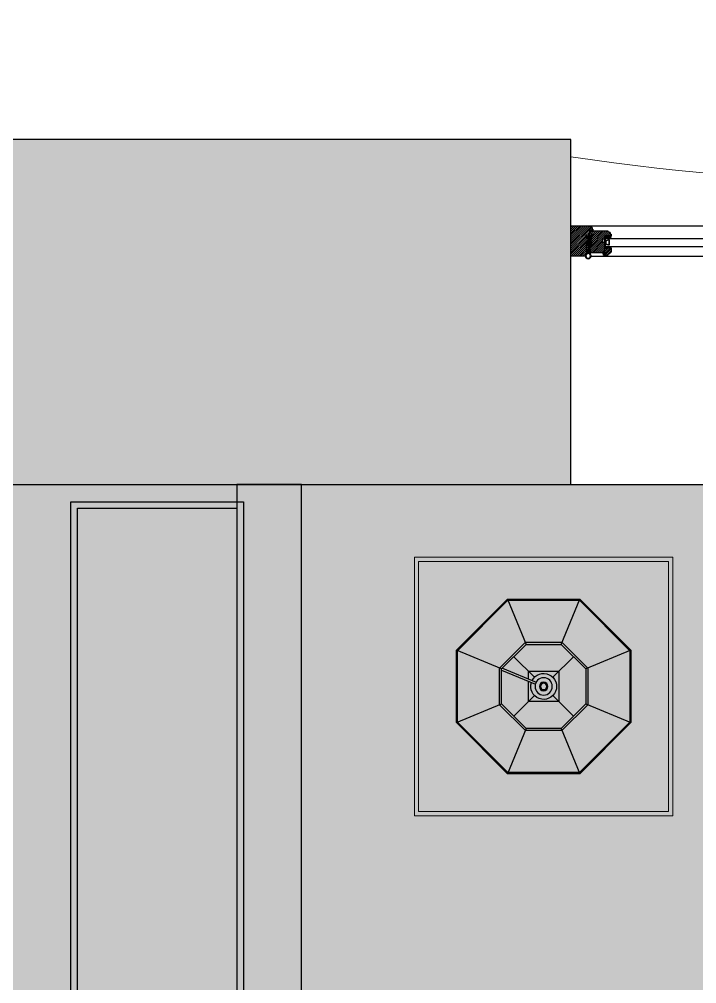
# Model space of a CAD drawing. Header units: millimetres. Extents: x 11706 to 69606, y 10911 to 38811.
# Drawn here: x 62826 to 64398, y 26303 to 28540 of the extents above; entities that cross this region are included whole.
import ezdxf

# ---------------------------------------------------------------- set-up
doc = ezdxf.new("R2010")
doc.units = ezdxf.units.MM
for name, color, linetype in [('2', 7, 'Continuous'), ('doors', 4, 'Continuous'), ('floor', 172, 'Continuous'), ('Furniture', 34, 'Continuous'), ('Plaster', 81, 'Continuous'), ('wall', 5, 'Continuous')]:
    doc.layers.add(name, color=color, linetype=linetype)

# ---------------------------------------------------------------- blocks, each defined once
blk = doc.blocks.new('sdver2')
blk.add_hatch(color=254).paths.add_polyline_path([(300, -2.91038e-11), (299.9999999999418, -600.0000000000291), (-300.0000000000582, -599.9999999999709), (-300, 2.91038e-11)])
at = {"linetype": 'Continuous', "lineweight": 0}
for points in [[(300, -2.91038e-11), (299.9999999999418, -600.0000000000291), (-300.0000000000582, -599.9999999999709), (-300, 2.91038e-11)], [(290, -10.0000000000291), (289.9999999999418, -590.0000000000291), (-290.0000000000582, -589.9999999999709), (-290, -9.999999999970896)]]:
    blk.add_lwpolyline(points, close=True, dxfattribs=at)
blk = doc.blocks.new('lamp (pl)')
at = {"color": 0, "linetype": 'ByBlock'}
for p, q in [((-40.38582233137731, 97.5), (-83.87824638055213, 202.5)), ((83.87824638055099, 202.5), (40.3858223313764, 97.49999999999989)), ((-42.29923949320255, 95.58658283817442), (-9.903337778047899, 17.37595755214329)), ((-37.67984183064618, 97.49999999999989), (-5.283940115491532, 19.28937471396887)), ((-202.5000000000002, 83.87824638055213), (-97.50000000000023, 40.38582233137743)), ((-68.94291116568888, 68.94291116568854), (-21.21320343559637, 21.21320343559626)), ((21.21320343559728, 21.21320343559546), (68.9429111656882, 68.9429111656874)), ((97.5, 40.38582233137629), (202.5, 83.8782463805511)), ((-68.9429111656882, -68.942911165689), (-21.21320343559546, -21.21320343559739)), ((21.21320343559637, -21.21320343559671), (68.9429111656882, -68.94291116568843)), ((-97.50000000000023, -40.38582233137697), (-202.5000000000002, -83.87824638055201)), ((97.5, -40.38582233137686), (202.5, -83.87824638055201)), ((-83.87824638055213, -202.5000000000001), (-40.38582233137731, -97.50000000000011)), ((40.3858223313764, -97.50000000000011), (83.87824638055099, -202.5000000000001))]:
    blk.add_line(p, q, dxfattribs=at)
for points in [[(-202.5000000000002, 83.87824638055213), (-202.5000000000002, -83.87824638055201), (-83.87824638055213, -202.5000000000001), (83.87824638055099, -202.5000000000001), (202.5, -83.87824638055201), (202.5, 83.8782463805511), (83.87824638055099, 202.5), (-83.87824638055213, 202.5)], [(-200.0000000000002, 82.84271247461936), (-200.0000000000002, -82.84271247461913), (-82.84271247461925, -200.0000000000001), (82.84271247461857, -200.0000000000001), (200, -82.84271247461936), (200, 82.84271247461857), (82.84271247461857, 200), (-82.84271247461947, 200)], [(-102.5000000000002, 42.4568901432425), (-102.5000000000002, -42.4568901432425), (-42.45689014324307, -102.5000000000001), (42.45689014324125, -102.5000000000001), (102.5, -42.45689014324216), (102.5, 42.45689014324137), (42.45689014324125, 102.5000000000001), (-42.45689014324216, 102.5)], [(-97.50000000000023, 40.38582233137743), (-97.50000000000023, -40.38582233137697), (-40.38582233137731, -97.50000000000011), (40.3858223313764, -97.50000000000011), (97.5, -40.38582233137686), (97.5, 40.38582233137629), (40.3858223313764, 97.49999999999989), (-40.38582233137731, 97.5)]]:
    blk.add_lwpolyline(points, close=True, dxfattribs=at)
blk.add_lwpolyline([(-17.20345518378963, 34.9999999999992), (-35, 34.9999999999992), (-35, -35.0000000000008), (35, -35.0000000000008), (35, 34.9999999999992), (-11.79149418232737, 34.9999999999992)], dxfattribs=at)
for radius in [20, 10, 7.5]:
    blk.add_circle((0, 0), radius, dxfattribs=at)
blk.add_arc((0, -1.137e-13), 30, 117.2801918471891, 107.7198081528046, dxfattribs=at)
blk = doc.blocks.new('Joint-K7335')
at = {"layer": '2', "color": 7}
for points in [[(3.857613787343325, 10.74975521523811, -0.2065050504398902), (4.481634855305856, 11.84625830408061, -0.2775279876564625), (4.645920241624481, 11.72173532939985), (4.72865082526755, 11.5150762579774, 0.6262668152323098), (5.446576207514454, 11.4640241167931, 0.1314411963326112), (5.5, 11.66373624057348), (5.500000000000227, 18.0000002497884, 0.5091088478127406), (4.625156665503027, 18.42649766701868, -0.2944239164706152), (1.980461773999195, 18.27308057096889, 0.1734880960759432), (1.346153633578979, 18.5000002497884), (2.274e-13, 18.5000002497884), (0, 2.124673340303843, 0.4153335345393447), (1.220004402621498, 0.9000002497896276, 0.0481150671461673), (1.453183643585135, 0.922491521838765, 0.1133753069915374), (1.535019506478648, 0.9588508989570528), (3.960030944798064, 2.779075769993028, 0.2359658734761708), (4, 2.859052552040566), (4, 3.27211046577861, 0.2476591870842605), (3.956439401235912, 3.354661019914374, 0.2879370719060571), (3.584472818280346, 3.369172107178201), (1.799673530645578, 2.343195947541517, -0.5767224903972996), (1.5, 2.516589105678122), (1.5, 3.304491396683716, -0.2359658734761165), (1.5799381104041, 3.464444960778565), (3.960030944798064, 5.250953718667461, 0.2359658734761708), (4.000000000000227, 5.330930500714885), (4.000000000000227, 5.743988414453042, 0.2476591870842605), (3.956439401236139, 5.82653896858892, 0.2879370719060571), (3.584472818280574, 5.841050055852634), (1.799673530645805, 4.815073896215836, -0.5767224903972775), (1.5, 4.988467054352554), (1.5, 6.272741854565538, -0.3840936844649655), (2.5954137381691, 7.495433942569434, -0.0218128443231921), (2.70000063187058, 7.500001007017545), (6.524900831914465, 7.499998992982341), (6.517275738355465, 7.587154739745074, 0.3330431822003431), (5.717370932688709, 8.4805454205881, -0.2932451242456058), (5.328938193299336, 8.855743900548532, 0.0085275321995853), (5.219580449828754, 9.285303882386415, 0.2655173449449999), (5.042570407488029, 9.462313924727368, 0.023748371103687), (4.836576220619236, 9.508130028709957, -0.3561488062391908), (3.857613787331729, 10.7497552153651, -0.3561488062391908)], [(3.158443229643353, 10.79148798021492, 0.3550050331181713), (4.647561187196061, 8.833444553925574, -0.5676237149673666), (4.672926785473919, 8.751416219957264, -0.2470803572822222), (4.410786994363207, 8.654628553447765), (2.162433567760672, 8.950316574952012, -0.3517038519017413), (1.222000000001799, 10.1219074878793), (1.222000000001799, 12.93650756686316, -0.414213562373095), (1.522000000001754, 13.23650756686311), (1.608799735973662, 13.23650756686311, 0.2770734156419701), (1.873552516710333, 13.39541906594218), (3.689025854455849, 16.80215747044463, -0.0411118958858073), (3.773917265054934, 17.00863002275355), (4.058099128208823, 17.67888778832912, -0.5066602499223443), (4.590922329613477, 17.68087004736185, -0.277099509237565), (4.600000000000136, 17.45886117784698), (4.600000000000136, 13.3083133950413, 0.2134217652833861), (4.700000000000045, 13.08470659729142, -0.886227434425651), (4.359143344130871, 12.59622359733112, 0.2505705389931), (3.158867164905814, 10.79802120322302)]]:
    blk.add_lwpolyline(points, format="xyb", dxfattribs=at)
blk.add_lwpolyline([(1.571628931055557, 17.82994244613508, 0.6327143575303208), (1.000000000000227, 17.55905387694247), (1.000000000000227, 14.23283937681845, 0.7809101337451142), (1.564752780736853, 14.09175087589733), (3.15992808831561, 17.08509970083333, -0.1173328942148939), (3.251844347622182, 17.1892203695204, 1.218085275463155), (2.967680312132643, 17.45974165164273, -0.2857760723374891), (2.729700922681332, 17.34499342584741, -0.1455877377072854)], format="xyb", close=True, dxfattribs=at)
blk = doc.blocks.new('wind 1400')
h = blk.add_hatch()
h.set_pattern_fill('ANSI31', color=4, angle=-90.00000000000001, style=0)
h.set_pattern_definition([(225, (7116.948120226443, 124612.3033179837), (-2.245064030267289, 2.245064030267288), [])])
edge = h.paths.add_edge_path()
edge.add_line((-7.762499999662396, 1558.000000000058), (-7.762499999662396, 1551.625000000058))
edge.add_line((-7.762499999662396, 1551.625000000058), (-17.51101038017077, 1551.625000000058))
edge.add_line((-17.51101038017077, 1551.625000000058), (-19.25250511826016, 1554.627577134757))
edge.add_arc((-20.55005190213435, 1553.875000000049), 1.500000000009509, 30.11373315301831, 90.00000000204884)
edge.add_line((-20.55005190218799, 1555.375000000058), (-23.8874999996624, 1555.375000000058))
edge.add_line((-23.8874999996624, 1555.375000000058), (-24.2624999996624, 1555.000000000058))
edge.add_line((-24.2624999996624, 1555.000000000058), (-24.2624999996624, 1514.125000000146))
edge.add_line((-24.2624999996624, 1514.125000000146), (-22.7624999996624, 1514.125000000146))
edge.add_arc((-16.7624999996624, 1514.125000000146), 6, 180, 270)
edge.add_line((-16.7624999996624, 1508.125000000146), (-16.7624999996624, 1506.625000000146))
edge.add_line((-16.7624999996624, 1506.625000000146), (-13.0124999996624, 1506.625000000146))
edge.add_line((-13.0124999996624, 1506.625000000146), (-13.0124999996624, 1522.000000000146))
edge.add_line((-13.0124999996624, 1522.000000000146), (-5.512499999662396, 1522.000000000146))
edge.add_line((-5.512499999662396, 1522.000000000146), (-5.512499999662396, 1526.500000000146))
edge.add_line((-5.512499999662396, 1526.500000000146), (1.987500000337604, 1526.500000000146))
edge.add_line((1.987500000337604, 1526.500000000146), (1.987500000337604, 1522.000000000146))
edge.add_line((1.987500000337604, 1522.000000000146), (26.7375000003376, 1522.000000000146))
edge.add_line((26.7375000003376, 1522.000000000146), (26.7375000003376, 1558.759762315371))
edge.add_line((26.7375000003376, 1558.759762315371), (26.36262709222501, 1559.125000000058))
edge.add_line((26.36262709222501, 1559.125000000058), (6.48737290839199, 1558.597652940429))
edge.add_line((6.48737290839199, 1558.597652940429), (6.112500000337604, 1558.212890625117))
edge.add_line((6.112500000337604, 1558.212890625117), (6.112500000337604, 1551.625000000058))
edge.add_line((6.112500000337604, 1551.625000000058), (-0.6375166525831446, 1551.625000000058))
edge.add_line((-0.6375166525831446, 1551.625000000058), (-4.76250997686293, 1558.375000000058))
edge.add_line((-4.76250997686293, 1558.375000000058), (-7.387499999662396, 1558.375000000058))
edge.add_line((-7.387499999662396, 1558.375000000058), (-7.762499999662396, 1558.000000000058))
edge = h.paths.add_edge_path()
edge.add_line((16.2375000003376, 1521.250000000146), (16.2375000003376, 1516.000000000146))
edge.add_line((16.2375000003376, 1516.000000000146), (14.7375000003376, 1516.000000000146))
edge.add_line((14.7375000003376, 1516.000000000146), (14.7375000003376, 1506.625000000146))
edge.add_line((14.7375000003376, 1506.625000000146), (25.2375000003376, 1506.625000000146))
edge.add_arc((29.10369950259715, 1506.712410348564), 3.867187500016333, 108.7207882155316, 181.2951713873531, ccw=False)
edge.add_arc((26.62130049808291, 1514.037589651724), 3.867187500011453, 288.7207882154797, 361.2951713874052)
edge.add_line((30.4875000003376, 1514.125000000146), (31.9875000003376, 1514.125000000146))
edge.add_line((31.9875000003376, 1514.125000000146), (31.9875000003376, 1524.437500000146))
edge.add_line((31.9875000003376, 1524.437500000146), (26.7375000003376, 1525.375000000146))
edge.add_line((26.7375000003376, 1525.375000000146), (26.7375000003376, 1521.625000000146))
edge.add_line((26.7375000003376, 1521.625000000146), (16.2375000003376, 1521.250000000146))
edge = h.paths.add_edge_path()
edge.add_line((7.462500000256114, 1560.250000000058), (26.7375000003376, 1560.250000000058))
edge.add_arc((33.4875000003376, 1560.250000000058), 6.75, 90, 180, ccw=False)
edge.add_line((33.4875000003376, 1567.000000000058), (34.46250000025611, 1567.000000000058))
edge.add_line((34.46250000025611, 1567.000000000058), (34.46250000025611, 1600.000000000058))
edge.add_line((34.46250000025611, 1600.000000000058), (-36.03749999974389, 1600.000000000058))
edge.add_line((-36.03749999974389, 1600.000000000058), (-36.03749999974389, 1556.500000000058))
edge.add_line((-36.03749999974389, 1556.500000000058), (-34.53749999974389, 1556.500000000058))
edge.add_arc((-28.53749999974389, 1556.500000000058), 6, 180, 270)
edge.add_line((-28.53749999974389, 1550.500000000058), (-28.53749999974389, 1549.000000000058))
edge.add_line((-28.53749999974389, 1549.000000000058), (-25.3874999996624, 1549.000000000058))
edge.add_line((-25.3874999996624, 1549.000000000058), (-25.3874999996624, 1557.250000000058))
edge.add_line((-25.3874999996624, 1557.250000000058), (-16.3874999996624, 1557.250000000058))
edge.add_line((-16.3874999996624, 1557.250000000058), (-14.1374999996624, 1553.500000000058))
edge.add_line((-14.1374999996624, 1553.500000000058), (-12.2624999996624, 1553.500000000058))
edge.add_line((-12.2624999996624, 1553.500000000058), (-11.8874999996624, 1553.875000000058))
edge.add_line((-11.8874999996624, 1553.875000000058), (-11.8874999996624, 1567.375000000058))
edge.add_line((-11.8874999996624, 1567.375000000058), (-8.887499999662396, 1567.375000000058))
edge.add_line((-8.887499999662396, 1567.375000000058), (-8.887499999662396, 1561.750000000058))
edge.add_line((-8.887499999662396, 1561.750000000058), (-6.412499999743886, 1561.750000000058))
edge.add_line((-6.412499999743886, 1561.750000000058), (-6.412499999743886, 1560.250000000058))
edge.add_line((-6.412499999743886, 1560.250000000058), (-4.312499999708962, 1560.250000000058))
edge.add_line((-4.312499999708962, 1560.250000000058), (-0.2624999996623956, 1553.500000000058))
edge.add_line((-0.2624999996623956, 1553.500000000058), (1.612500000337604, 1553.500000000058))
edge.add_line((1.612500000337604, 1553.500000000058), (1.987500000337604, 1553.875000000058))
edge.add_line((1.987500000337604, 1553.875000000058), (1.987500000337604, 1567.375000000058))
edge.add_line((1.987500000337604, 1567.375000000058), (4.987500000337604, 1567.375000000058))
edge.add_line((4.987500000337604, 1567.375000000058), (4.987500000337604, 1561.750000000058))
edge.add_line((4.987500000337604, 1561.750000000058), (7.462500000256114, 1561.750000000058))
at = {"ltscale": 10}
h = blk.add_hatch(dxfattribs=at)
h.set_pattern_fill('ANGLE', color=4, scale=0.1125, angle=-135.0000000000001, style=0)
h.set_pattern_definition([(315.0000000000001, (600.9251955176587, 3518.901431859267), (-0.5556533474911538, -0.5556533474911537), [0.5714999999999998, -0.2143124999999999]), (225, (600.9251955176587, 3518.901431859267), (-0.5556533474911537, 0.5556533474911539), [0.5715, -0.2143125])])
edge = h.paths.add_edge_path()
edge.add_line((14.7375000003376, 1522.000000000146), (14.7375000003376, 1519.750000000146))
edge.add_line((14.7375000003376, 1519.750000000146), (13.2375000003376, 1519.750000000146))
edge.add_arc((13.53459115693109, 1520.875000000146), 1.163566996492276, 104.79301760827201, 255.206982391728, ccw=False)
edge.add_line((13.2375000003376, 1522.000000000146), (14.7375000003376, 1522.000000000146))
h = blk.add_hatch(dxfattribs=at)
h.set_pattern_fill('ANGLE', color=4, scale=0.1125, angle=-135.0000000000001, style=0)
h.set_pattern_definition([(315.0000000000001, (600.9251955176587, 3523.026431859267), (-0.5556533474911538, -0.5556533474911537), [0.5714999999999998, -0.2143124999999999]), (225, (600.9251955176587, 3523.026431859267), (-0.5556533474911537, 0.5556533474911539), [0.5715, -0.2143125])])
edge = h.paths.add_edge_path()
edge.add_line((16.2375000003376, 1521.616900331719), (16.2375000003376, 1517.125000000146))
edge.add_arc((15.4875000003376, 1517.687500000146), 0.9375, 216.869897645844, 323.130102354156, ccw=False)
edge.add_line((14.7375000003376, 1517.125000000146), (14.7375000003376, 1521.616900331719))
edge.add_arc((15.4875000003376, 1521.074307009019), 0.9256929911360269, 35.88414978026549, 144.1158502197345, ccw=False)
h = blk.add_hatch(dxfattribs=at)
h.set_pattern_fill('BRASS', color=4, scale=0.225, angle=-135.0000000000001, style=0)
h.set_pattern_definition([(315.0000000000001, (591.1751955177169, 3518.901431859267), (-1.010278813620279, -1.01027881362028), []), (315.0000000000001, (590.6700561108883, 3518.396292452497), (-1.010278813620279, -1.01027881362028), [0.7143749999999998, -0.3571874999999999])])
h.paths.add_polyline_path([(-13.0124999996624, 1518.625000000146), (-10.0124999996624, 1518.625000000146), (-10.0124999996624, 1509.625000000146), (-13.0124999996624, 1509.625000000146)])
h = blk.add_hatch(dxfattribs=at)
h.set_pattern_fill('ANGLE', color=4, scale=0.1125, angle=-135.0000000000001, style=0)
h.set_pattern_definition([(315.0000000000001, (591.1751955177169, 3518.901431859267), (-0.5556533474911538, -0.5556533474911537), [0.5714999999999998, -0.2143124999999999]), (225, (591.1751955177169, 3518.901431859267), (-0.5556533474911537, 0.5556533474911539), [0.5715, -0.2143125])])
h.paths.add_polyline_path([(-13.0124999996624, 1509.625000000146), (-10.0124999996624, 1509.625000000146), (-10.0124999996624, 1506.625000000146), (-13.0124999996624, 1506.625000000146)])
at = {"color": 8}
for p, q in [((-36.03749999974389, 1556.500000000058), (-36.03749999994034, 852.4999999999709)), ((34.98750000014115, 852.5), (34.9875000003376, 1553.437548543938))]:
    blk.add_line(p, q, dxfattribs=at)
blk.add_line((7.462500000256114, 1561.750000000058), (7.462500000256114, 1560.250000000058))
at = {"color": 4, "ltscale": 10}
for p, q in [((20.96250000025611, 1564.000000000058), (27.87501392018748, 1564.000000000058)), ((21.18032974260859, 1555.129177243885), (28.08451240090653, 1555.468456647679)), ((-10.7624999996624, 1522.000000000146), (12.4875000003376, 1519.750000000146)), ((-10.7624999996624, 1519.750000000146), (12.4875000003376, 1522.000000000146)), ((14.7375000003376, 1519.750000000146), (-10.0124999996624, 1519.750000000146))]:
    blk.add_line(p, q, dxfattribs=at)
at = {"color": 7}
for p, q in [((-6.767786110867746, 1519.750000000146), (-6.767786111064197, 869.375)), ((11.49209572025575, 1519.750000000146), (11.4920957200593, 869.375))]:
    blk.add_line(p, q, dxfattribs=at)
blk.add_lwpolyline([(7.462500000256114, 1560.250000000058), (26.7375000003376, 1560.250000000058, -0.414213562373095), (33.4875000003376, 1567.000000000058), (34.46250000025611, 1567.000000000058), (34.46250000025611, 1600.000000000058), (-36.03749999974389, 1600.000000000058), (-36.03749999974389, 1556.500000000058), (-34.53749999974389, 1556.500000000058, 0.414213562373095), (-28.53749999974389, 1550.500000000058), (-28.53749999974389, 1549.000000000058), (-25.3874999996624, 1549.000000000058), (-25.3874999996624, 1557.250000000058), (-16.3874999996624, 1557.250000000058), (-14.1374999996624, 1553.500000000058), (-12.2624999996624, 1553.500000000058), (-11.8874999996624, 1553.875000000058), (-11.8874999996624, 1567.375000000058), (-8.887499999662396, 1567.375000000058), (-8.887499999662396, 1561.750000000058), (-6.412499999743886, 1561.750000000058), (-6.412499999743886, 1560.250000000058), (-4.312499999708962, 1560.250000000058), (-0.2624999996623956, 1553.500000000058), (1.612500000337604, 1553.500000000058), (1.987500000337604, 1553.875000000058), (1.987500000337604, 1567.375000000058), (4.987500000337604, 1567.375000000058), (4.987500000337604, 1561.750000000058), (7.462500000256114, 1561.750000000058)], format="xyb", dxfattribs=at)
for points in [[(-7.762499999662396, 1558.000000000058), (-7.762499999662396, 1551.625000000058), (-17.51101038017077, 1551.625000000058), (-19.25250511826016, 1554.627577134757, 0.2674173791457278), (-20.55005190218799, 1555.375000000058), (-23.8874999996624, 1555.375000000058), (-24.2624999996624, 1555.000000000058), (-24.2624999996624, 1514.125000000146), (-22.7624999996624, 1514.125000000146, 0.414213562373095), (-16.7624999996624, 1508.125000000146), (-16.7624999996624, 1506.625000000146), (-13.0124999996624, 1506.625000000146), (-13.0124999996624, 1522.000000000146), (-5.512499999662396, 1522.000000000146), (-5.512499999662396, 1526.500000000146), (1.987500000337604, 1526.500000000146), (1.987500000337604, 1522.000000000146), (26.7375000003376, 1522.000000000146), (26.7375000003376, 1558.759762315371), (26.36262709222501, 1559.125000000058), (6.48737290839199, 1558.597652940429), (6.112500000337604, 1558.212890625117), (6.112500000337604, 1551.625000000058), (-0.6375166525831446, 1551.625000000058), (-4.76250997686293, 1558.375000000058), (-7.387499999662396, 1558.375000000058)], [(16.2375000003376, 1521.250000000146), (16.2375000003376, 1516.000000000146), (14.7375000003376, 1516.000000000146), (14.7375000003376, 1506.625000000146), (25.2375000003376, 1506.625000000146, -0.3276927682058993), (27.8625000003376, 1510.375000000146, 0.327692768206401), (30.4875000003376, 1514.125000000146), (31.9875000003376, 1514.125000000146), (31.9875000003376, 1524.437500000146), (26.7375000003376, 1525.375000000146), (26.7375000003376, 1521.625000000146), (16.2375000003376, 1521.250000000146)]]:
    blk.add_lwpolyline(points, format="xyb", close=True, dxfattribs=at)
at = {"color": 4, "ltscale": 10}
for points in [[(20.96250000025611, 1560.250000000058), (20.96250000025611, 1564.000000000058), (7.462500000256114, 1564.000000000058), (7.462500000256114, 1560.250000000058)], [(20.99627257057, 1558.874657581211), (21.18032974260859, 1555.129177243885), (7.696600528201088, 1554.466571424302), (7.512543356162496, 1558.212051761628)], [(12.4875000003376, 1522.000000000146), (12.4875000003376, 1519.750000000146), (-10.7624999996624, 1519.750000000146), (-10.7624999996624, 1522.000000000146)], [(-13.0124999996624, 1518.625000000146), (-10.0124999996624, 1518.625000000146), (-10.0124999996624, 1509.625000000146), (-13.0124999996624, 1509.625000000146)], [(-13.0124999996624, 1509.625000000146), (-10.0124999996624, 1509.625000000146), (-10.0124999996624, 1506.625000000146), (-13.0124999996624, 1506.625000000146)]]:
    blk.add_lwpolyline(points, close=True, dxfattribs=at)
for points in [[(14.7375000003376, 1522.000000000146), (14.7375000003376, 1519.750000000146), (13.2375000003376, 1519.750000000146, -0.7702007465767019), (13.2375000003376, 1522.000000000146)], [(16.2375000003376, 1521.616900331719), (16.2375000003376, 1517.125000000146, -0.4999999999999999), (14.7375000003376, 1517.125000000146), (14.7375000003376, 1521.616900331719, -0.510799557915087)]]:
    blk.add_lwpolyline(points, format="xyb", close=True, dxfattribs=at)
at = {"color": 7}
for points in [[(8.36215480742976, 1510.750258906308), (-3.637845198041759, 1510.750258906308), (-3.637845198041759, 1514.500258906308), (-2.887845198041759, 1514.500258906308), (-1.062847107707057, 1519.750258906308), (5.787156717211474, 1519.750258906308), (7.612154807429761, 1514.500258906308), (8.36215480742976, 1514.500258906308)], [(7.987154807429761, 1511.125258906308), (-3.262845198041759, 1511.125258906308), (-3.262845198041759, 1514.125258906308), (-2.621190933743492, 1514.125258906308), (-0.7961928434087895, 1519.375258906308), (5.520502452854998, 1519.375258906308), (7.345500543131493, 1514.125258906308), (7.987154807429761, 1514.125258906308)]]:
    blk.add_lwpolyline(points, close=True, dxfattribs=at)
for radius in [6.5625, 5.25]:
    blk.add_circle((33.71250000025611, 1559.875000000058), radius, dxfattribs=at)
at = {"color": 4, "ltscale": 10, "xscale": -0.75, "yscale": 0.75, "zscale": 0.75, "rotation": 180}
for p in [(-11.8874999996624, 1567.375000000058), (1.987500000337604, 1567.375000000058)]:
    blk.add_blockref('Joint-K7335', p, dxfattribs=at)
blk = doc.blocks.new('ygryv')
h = blk.add_hatch(color=254)
h.paths.add_polyline_path([(200.0000000000582, 2350.000000000029), (200.0000000000582, 1200.000000000029), (-200.0000000000582, 1200.000000000029), (-200, 2350.000000000058)])
h.paths.add_polyline_path([(200.0000000000582, 1200), (200.0000000000582, 0), (-200.0000000000582, 0), (-200, 1200.000000000029)])
at = {"color": 0}
for points in [[(200.0000000000582, 2350.000000000029), (200.0000000000582, 1200.000000000029), (-200.0000000000582, 1200.000000000029), (-200, 2350.000000000058)], [(185.0000000000582, 2335.000000000029), (185.0000000000582, 1215.000000000029), (-185.0000000000582, 1215.000000000029), (-185, 2335.000000000058)]]:
    blk.add_lwpolyline(points, close=True, dxfattribs=at)

msp = doc.modelspace()

# ---------------------------------------------------------------- hatches: boundary and pattern name
at = {"layer": 'floor', "true_color": 0xfef4cd}
h = msp.add_hatch(color=254, dxfattribs=at)
h.paths.add_polyline_path([(43806.45270171808, 27460.52869118989), (48531.45270171807, 27460.52869118989), (48531.45270171807, 22685.52869118989), (48306.45270171807, 22685.52869118989), (48306.45270171807, 22085.52869118989), (48906.45270171807, 22085.52869118989), (48906.45270171807, 22685.52869118989), (48681.45270171761, 22685.52869118989), (48681.45270171761, 27460.52869118995), (63331.45270171807, 27460.52869118995), (63331.45270171807, 22685.52869118983), (63106.45270171807, 22685.52869118983), (63106.45270171807, 22085.52869118989), (63706.45270171807, 22085.52869118989), (63706.45270171807, 22310.52869118989), (63856.53426844184, 22310.52869118989), (63856.53426844184, 22460.52869118989), (63706.45270171807, 22460.52869118989), (63706.45270171807, 22685.52869118989), (63481.45270171761, 22685.52869118983), (63481.45270171761, 27460.52869118995), (68906.45270171773, 27460.52869118995), (68906.45270171773, 22460.52869118989), (64667.25238322745, 22460.52869118989), (64667.25238322745, 22311.13799078821), (65306.45270171807, 22311.13799078821), (65306.45270171807, 20885.52869118989), (65406.45270171806, 20885.52869118989), (65406.45270171806, 22311.13799078821), (68906.45270171808, 22311.13799078821), (68906.45270171773, 19785.52869118989), (65406.45270171807, 19785.52869118887), (65406.45270171807, 19885.52869118989), (65306.45270171804, 19885.52869118989), (65306.45270171804, 19585.52869118989), (65406.45270171807, 19585.52869118989), (65406.45270171806, 18585.52869118989), (65306.45270171807, 18585.52869118989), (65306.45270171807, 17010.52869118995), (64906.45270171807, 17010.52869118995), (64906.45270171807, 16760.52869118989), (63906.45270171807, 16760.52869118986), (63906.45270171807, 17010.52869118995), (63706.45270171807, 17010.52869118995), (63706.45270171807, 17085.52869118989), (63106.45270171807, 17085.52869118989), (63106.45270171807, 16485.52869118989), (63506.45270171807, 16485.52869118989), (63506.45270171807, 11710.52869118995), (56081.45270171761, 11710.52869118995), (56081.45270171761, 16485.52869118989), (56306.45270171807, 16485.52869118989), (56306.45270171807, 17085.52869118989), (55706.45270171807, 17085.52869118989), (55706.45270171807, 16485.52869118989), (55931.45270171807, 16485.52869118989), (55931.45270171807, 11710.52869118983), (48681.45270171761, 11710.52869118983), (48681.45270171761, 16485.52869118989), (48906.45270171807, 16485.52869118989), (48906.45270171807, 17085.52869118989), (48306.45270171807, 17085.52869118989), (48306.45270171807, 16485.52869118989), (48531.45270171807, 16485.52869118989), (48531.45270171807, 11710.52869118983), (43806.45270171808, 11710.52869118995)])
h.paths.add_polyline_path([(48606.45270171807, 20751.88628893066), (48506.45270171807, 20751.88628893066), (48506.45270171807, 18419.17109344911), (48606.45270171807, 18419.17109344911)], flags=16)
h.paths.add_polyline_path([(55706.45270171807, 22685.52869118989), (56306.45270171807, 22685.52869118989), (56306.45270171807, 22085.52869118989), (55706.45270171807, 22085.52869118989)], flags=16)
at = {"layer": 'wall', "true_color": 0x706e6b}
h = msp.add_hatch(color=8, dxfattribs=at)
h.paths.add_polyline_path([(12406.45270171808, 15910.52869118989), (16506.45270171825, 15910.52869118989), (16506.45270171825, 16010.52869118989), (16606.45270171825, 16010.52869118989), (16606.45270171825, 14810.52869118989), (16506.45270171825, 14810.52869118989), (16506.45270171825, 15810.52869118989), (12406.45270171808, 15810.52869118989)])
h.paths.add_polyline_path([(68906.45270171773, 19785.52869118989), (65406.45270171807, 19785.52869118989), (65406.45270171804, 19885.52869118989), (65306.45270171804, 19885.52869118989), (65306.45270171809, 19585.52869118989), (65406.45270171807, 19585.52869118989), (65406.45270171807, 19685.52869118989), (68906.45270171808, 19685.52869118989)])
h.paths.add_polyline_path([(68906.45270171808, 22460.52869118989), (64667.25238322745, 22460.52869118989), (64667.25238322745, 22311.13799078821), (65306.45270171807, 22311.13799078821), (65306.45270171804, 20885.5286911899), (65406.45270171806, 20885.5286911899), (65406.45270171807, 22311.13799078821), (68906.45270171808, 22311.13799078821)])
h.paths.add_polyline_path([(16606.45270171825, 13910.52869118989), (16506.45270171825, 13910.52869118989), (16506.45270171825, 11710.52869119024), (16606.45270171825, 11710.52869119024)])
h.paths.add_polyline_path([(65406.45270171807, 18585.52869118989), (65306.45270171807, 18585.52869118989), (65306.45270171807, 17010.52869118995), (65406.45270171807, 17010.52869118995)])
h.paths.add_polyline_path([(63706.45270171807, 16485.52869118989), (63506.45270171807, 16485.52869118989), (63506.45270171807, 11710.52869118995), (63706.45270171807, 11710.52869118995)])
h.paths.add_polyline_path([(63906.45270171807, 17010.52869118995), (63706.45270171807, 17010.52869118995), (63706.45270171807, 16760.52869118995), (63906.45270171807, 16760.52869118995)])
h.paths.add_polyline_path([(66906.45270171808, 17010.52869118995), (64906.45270171807, 17010.52869118995), (64906.45270171807, 16760.52869118989), (66906.45270171808, 16760.52869118989)])
h.paths.add_polyline_path([(63481.45270171761, 27460.52869118995), (63331.45270171807, 27460.52869118995), (63331.45270171807, 22685.52869118983), (63481.45270171761, 22685.52869118983)], flags=16)
h.paths.add_polyline_path([(63856.53426844184, 22460.52869118989), (63706.45270171807, 22460.52869118989), (63706.45270171807, 22310.52869118989), (63856.53426844184, 22310.52869118989)], flags=17)
h.paths.add_polyline_path([(56081.45270171761, 16485.52869118989), (55931.45270171807, 16485.52869118989), (55931.45270171807, 11710.52869118983), (56081.45270171761, 11710.52869118983)])
h.paths.add_polyline_path([(48681.45270171761, 16485.52869118989), (48531.45270171807, 16485.52869118989), (48531.45270171807, 11710.52869118983), (48681.45270171761, 11710.52869118983)])
h.paths.add_polyline_path([(48681.45270171761, 27460.52869118995), (48531.45270171807, 27460.52869118995), (48531.45270171807, 22685.52869118989), (48681.45270171761, 22685.52869118989)], flags=16)
h.paths.add_polyline_path([(19056.45270171807, 22085.52869118989), (18956.45270171807, 22085.52869118989), (18956.45270171807, 17085.52869118989), (19056.45270171807, 17085.52869118989)])
h.paths.add_polyline_path([(26806.45270171808, 13826.67042347346), (26706.45270171808, 13826.67042347346), (26706.45270171808, 11710.52869118995), (26806.45270171808, 11710.52869118995)])
h.paths.add_polyline_path([(18706.45270171807, 22435.52869118989), (12406.45270171808, 22435.52869118989), (12406.45270171808, 22335.52869118989), (18706.45270171807, 22335.52869118989)])
h.paths.add_polyline_path([(26106.45270171808, 22435.52869118989), (19306.45270171807, 22435.52869118989), (19306.45270171807, 22335.52869118989), (26106.45270171808, 22335.52869118989)], flags=17)
h.paths.add_polyline_path([(12406.45270171808, 18085.52869118989), (12406.45270171808, 18185.52869118989), (16606.45270171825, 18185.52869118989), (16606.45270171825, 16910.52869118989), (16506.45270171825, 16910.52869118989), (16506.45270171825, 18085.52869118989)])
h.paths.add_polyline_path([(31206.45270171808, 16835.52869118989), (28206.45270171808, 16835.52869118989), (28206.45270171808, 16735.52869118995), (31206.45270171808, 16735.52869118995)])
h.paths.add_polyline_path([(19306.45270171807, 22956.78820211475), (19206.45270171807, 22956.78820211475), (19206.45270171807, 22685.52869118989), (19306.45270171807, 22685.52869118989)], flags=17)
h.paths.add_polyline_path([(28206.45270171808, 22435.52869118989), (31206.45270171808, 22435.52869118989), (31206.45270171808, 22335.52869118989), (28206.45270171808, 22335.52869118989)], flags=17)
h.paths.add_polyline_path([(69506.45270171808, 20085.52869118989), (68906.45270171808, 20085.52869118989), (68906.45270171808, 19485.52869118989), (69506.45270171808, 19485.52869118989)])
h.paths.add_polyline_path([(66906.45270171808, 15610.52869118995), (66906.45270171808, 17010.52869118989), (68906.45270171808, 17010.52869118995), (68906.45270171808, 17885.52869118989), (69606.45270171808, 17885.52869118989), (69606.45270171808, 16310.52869118995), (67606.45270171808, 16310.52869118995), (67606.45270171808, 15610.52869118995)])
h.paths.add_polyline_path([(48606.45270171807, 20751.88628893066), (48506.45270171807, 20751.88628893066), (48506.45270171807, 18419.17109344911), (48606.45270171807, 18419.17109344911)])
h.paths.add_polyline_path([(43506.45270171808, 11710.52869118995), (44106.45270171808, 11710.52869118995), (44106.45270171808, 11010.52869118994), (43506.45270171808, 11010.52869118994)])
h.paths.add_polyline_path([(63106.45270171807, 22685.52869118989), (63706.45270171807, 22685.52869118989), (63706.45270171807, 22085.52869118989), (63106.45270171807, 22085.52869118989)], flags=17)
h.paths.add_polyline_path([(69606.45270171802, 23085.52869119006), (68906.45270171808, 23085.52869119006), (68906.45270171808, 21685.52869118989), (69606.45270171802, 21685.52869118989)])
h.paths.add_polyline_path([(65706.45270171808, 11710.52869118995), (66906.45270171808, 11710.52869118995), (66906.45270171808, 14610.52869118995), (67606.45270171808, 14610.52869118995), (67606.45270171808, 10910.52869118994), (65706.45270171808, 10910.52869118994)])
h.paths.add_polyline_path([(62706.45270171807, 11710.52869118995), (64106.4527017179, 11710.52869118995), (64106.4527017179, 10910.52869118994), (62706.45270171807, 10910.52869118994)])
h.paths.add_polyline_path([(55306.45270171807, 11710.52869118983), (56706.4527017179, 11710.52869118983), (56706.4527017179, 10910.52869118983), (55306.45270171807, 10910.52869118983)])
h.paths.add_polyline_path([(47906.45270171807, 11710.52869118983), (49306.4527017179, 11710.52869118983), (49306.4527017179, 10910.52869118983), (47906.45270171807, 10910.52869118983)])
h.paths.add_polyline_path([(60506.45270171807, 11710.52869118995), (61106.45270171807, 11710.52869118995), (61106.45270171807, 11010.52869118994), (60506.45270171807, 11010.52869118994)])
h.paths.add_polyline_path([(58306.45270171807, 11710.52869118995), (58906.45270171807, 11710.52869118995), (58906.45270171807, 11010.52869118994), (58306.45270171807, 11010.52869118994)])
h.paths.add_polyline_path([(53106.45270171807, 11710.52869118995), (53706.45270171807, 11710.52869118995), (53706.45270171807, 11010.52869118994), (53106.45270171807, 11010.52869118994)])
h.paths.add_polyline_path([(50906.45270171807, 11710.52869118995), (51506.45270171807, 11710.52869118995), (51506.45270171807, 11010.52869118994), (50906.45270171807, 11010.52869118994)])
h.paths.add_polyline_path([(45706.45270171807, 11710.52869118995), (46306.45270171807, 11710.52869118995), (46306.45270171807, 11010.52869118994), (45706.45270171807, 11010.52869118994)])
h.paths.add_polyline_path([(48306.45270171807, 17085.52869118989), (48906.45270171807, 17085.52869118989), (48906.45270171807, 16485.52869118989), (48306.45270171807, 16485.52869118989)])
h.paths.add_polyline_path([(55706.45270171807, 17085.52869118989), (56306.45270171807, 17085.52869118989), (56306.45270171807, 16485.52869118989), (55706.45270171807, 16485.52869118989)])
h.paths.add_polyline_path([(63106.45270171807, 17085.52869118989), (63706.45270171807, 17085.52869118989), (63706.45270171807, 16485.52869118989), (63106.45270171807, 16485.52869118989)])
h.paths.add_polyline_path([(55706.45270171807, 22685.52869118989), (56306.45270171807, 22685.52869118989), (56306.45270171807, 22085.52869118989), (55706.45270171807, 22085.52869118989)], flags=17)
h.paths.add_polyline_path([(48306.45270171807, 22685.52869118989), (48906.45270171807, 22685.52869118989), (48906.45270171807, 22085.52869118989), (48306.45270171807, 22085.52869118989)], flags=17)
h.paths.add_polyline_path([(40506.45270171808, 11710.52869118983), (41906.45270171796, 11710.52869118983), (41906.45270171796, 10910.52869118983), (40506.45270171808, 10910.52869118983)])
h.paths.add_polyline_path([(33506.45270171808, 17085.52869118989), (34106.45270171808, 17085.52869118989), (34106.45270171808, 16485.52869118989), (33506.45270171808, 16485.52869118989)])
h.paths.add_polyline_path([(40906.45270171808, 17085.52869118989), (41506.45270171808, 17085.52869118989), (41506.45270171808, 16485.52869118989), (40906.45270171808, 16485.52869118989)])
h.paths.add_polyline_path([(40906.45270171808, 22685.52869118989), (41506.45270171808, 22685.52869118989), (41506.45270171808, 22085.52869118989), (40906.45270171808, 22085.52869118989)], flags=17)
h.paths.add_polyline_path([(33506.45270171808, 22685.52869118989), (34106.45270171808, 22685.52869118989), (34106.45270171808, 22085.52869118989), (33506.45270171808, 22085.52869118989)], flags=17)
h.paths.add_polyline_path([(26406.45270171808, 20751.88628893066), (26506.45270171808, 20751.88628893066), (26506.45270171808, 18419.17109344911), (26406.45270171808, 18419.17109344911)])
h.paths.add_polyline_path([(33106.45270171808, 11710.52869118983), (34506.4527017179, 11710.52869118983), (34506.4527017179, 10910.52869118983), (33106.45270171808, 10910.52869118983)])
h.paths.add_polyline_path([(38306.45270171808, 11710.52869118995), (38906.45270171808, 11710.52869118995), (38906.45270171808, 11010.52869118994), (38306.45270171808, 11010.52869118994)])
h.paths.add_polyline_path([(36106.45270171808, 11710.52869118995), (36706.45270171808, 11710.52869118995), (36706.45270171808, 11010.52869118994), (36106.45270171808, 11010.52869118994)])
h.paths.add_polyline_path([(30906.45270171808, 11710.52869118995), (31506.45270171808, 11710.52869118995), (31506.45270171808, 11010.52869118994), (30906.45270171808, 11010.52869118994)])
h.paths.add_polyline_path([(11746.45270171808, 20385.52869118989), (12406.45270171808, 20385.52869118989), (12406.45270171808, 20985.52869118989), (11746.45270171808, 20985.52869118989)])
h.paths.add_polyline_path([(12406.45270171808, 20985.52869118989), (11706.45270171808, 20985.52869118989), (11706.45270171808, 23360.52869118989), (12406.45270171808, 23360.52869118989)])
h.paths.add_polyline_path([(11746.45270171808, 18785.52869118989), (12406.45270171808, 18785.52869118989), (12406.45270171808, 18185.52869118989), (11746.45270171808, 18185.52869118989)])
h.paths.add_polyline_path([(11746.45270171808, 15210.52869118989), (12406.45270171808, 15210.52869118989), (12406.45270171808, 15810.52869118989), (11746.45270171808, 15810.52869118989)])
h.paths.add_polyline_path([(11746.45270171808, 13610.52869118989), (12406.45270171808, 13610.52869118989), (12406.45270171808, 13010.52869118989), (11746.45270171808, 13010.52869118989)])
h.paths.add_polyline_path([(12406.45270171808, 18185.52869118989), (11706.45270171808, 18185.52869118989), (11706.45270171808, 15810.52869118989), (12406.45270171808, 15810.52869118989)])
h.paths.add_polyline_path([(25706.45270171808, 11710.52869118995), (27106.4527017179, 11710.52869118995), (27106.4527017179, 10910.52869118994), (25706.45270171808, 10910.52869118994)])
h.paths.add_polyline_path([(18306.45270171825, 11710.52869118995), (19706.45270171807, 11710.52869118995), (19706.45270171807, 10910.52869118994), (18306.45270171825, 10910.52869118994)])
h.paths.add_polyline_path([(28706.45270171808, 11710.52869118995), (29306.45270171808, 11710.52869118995), (29306.45270171808, 11010.52869118994), (28706.45270171808, 11010.52869118994)])
h.paths.add_polyline_path([(23506.45270171808, 11710.52869118995), (24106.45270171808, 11710.52869118995), (24106.45270171808, 11010.52869118994), (23506.45270171808, 11010.52869118994)])
h.paths.add_polyline_path([(21306.45270171807, 11710.52869118995), (21906.45270171807, 11710.52869118995), (21906.45270171807, 11010.52869118994), (21306.45270171807, 11010.52869118994)])
h.paths.add_polyline_path([(16306.45270171825, 11710.52869119024), (16906.45270171825, 11710.52869119024), (16906.45270171825, 11010.52869119024), (16306.45270171825, 11010.52869119024)])
h.paths.add_polyline_path([(14306.45270171825, 11710.52869118995), (14906.45270171825, 11710.52869118995), (14906.45270171825, 11010.52869118994), (14306.45270171825, 11010.52869118994)])
h.paths.add_polyline_path([(11706.45270171808, 13010.52869118989), (12406.45270171808, 13010.52869118989), (12406.45270171808, 11710.52869118995), (12906.45270171825, 11710.52869119064), (12906.45270171813, 10910.52869119064), (11706.45270171808, 10910.52869119064)])
h.paths.add_polyline_path([(18706.45270171807, 17085.52869118989), (19306.45270171807, 17085.52869118989), (19306.45270171807, 16485.52869118989), (18706.45270171807, 16485.52869118989)])
h.paths.add_polyline_path([(26106.45270171808, 17085.52869118989), (26706.45270171808, 17085.52869118989), (26706.45270171808, 16485.52869118989), (26106.45270171808, 16485.52869118989)])
h.paths.add_polyline_path([(26106.45270171808, 22685.52869118989), (26706.45270171808, 22685.52869118989), (26706.45270171808, 22085.52869118989), (26106.45270171808, 22085.52869118989)], flags=17)
h.paths.add_polyline_path([(18706.45270171807, 22685.52869118989), (19306.45270171807, 22685.52869118989), (19306.45270171807, 22085.52869118989), (18706.45270171807, 22085.52869118989)], flags=17)
h.paths.add_polyline_path([(14306.45270171808, 31260.52869118995), (14406.45270171808, 31260.52869118995), (14406.45270171808, 30060.52869118995), (14906.45270171808, 30060.52869118995), (14906.45270171808, 29960.52869118995), (14306.45270171808, 29960.52869118995)], flags=17)
h.paths.add_polyline_path([(26456.45270171799, 27460.52869118983), (26356.45270171808, 27460.52869118983), (26356.45270171808, 23766.78820211467), (26456.45270171799, 23766.78820211467)], flags=17)
h.paths.add_polyline_path([(19306.45270171816, 27460.52869118983), (19206.4527017181, 27460.52869118983), (19206.4527017181, 23766.78820211475), (19306.45270171816, 23766.78820211475)], flags=17)
h.paths.add_polyline_path([(11706.45270171808, 28260.52869118995), (12606.45270171808, 28260.52869118995), (12606.45270171808, 27460.52869118995), (12406.45270171808, 27460.52869118995), (12406.45270171808, 26160.52869118989), (11706.45270171808, 26160.52869118983)])
h.paths.add_polyline_path([(16906.45270171825, 27460.52869118954), (13406.45270171808, 27460.52869118954), (13406.45270171808, 28260.52869118995), (16906.45270171825, 28260.52869118995)])
h.paths.add_polyline_path([(11906.45270171808, 30560.52869118995), (11906.45270171808, 31860.52869118995), (15506.45270171808, 31860.52869118995), (15506.45270171808, 28260.52869118995), (14906.45270171808, 28260.52869118995), (14906.45270171808, 31260.52869118995), (12506.45270171808, 31260.52869118995), (12506.45270171808, 30560.52869118995)])
h.paths.add_polyline_path([(12506.45270171808, 29560.52869118995), (11906.45270171808, 29560.52869118995), (11906.45270171808, 28260.52869118995), (12506.45270171808, 28260.52869118995)], flags=17)
h.paths.add_polyline_path([(33106.45270171808, 27460.52869118995), (34506.4527017179, 27460.52869118995), (34506.4527017179, 28260.52869118995), (33106.45270171808, 28260.52869118995)], flags=16)
h.paths.add_polyline_path([(11746.45270171808, 23960.52869118989), (12406.45270171808, 23960.52869118989), (12406.45270171808, 23360.52869118989), (11746.45270171808, 23360.52869118989)])
h.paths.add_polyline_path([(11746.45270171808, 25560.52869118989), (12406.45270171808, 25560.52869118989), (12406.45270171808, 26160.52869118989), (11746.45270171808, 26160.52869118989)])
h.paths.add_polyline_path([(25706.45270171808, 27460.52869118983), (27106.4527017179, 27460.52869118983), (27106.4527017179, 28260.52869118983), (25706.45270171808, 28260.52869118983)], flags=17)
h.paths.add_polyline_path([(18306.45270171825, 27460.52869118983), (19706.45270171807, 27460.52869118983), (19706.45270171807, 28260.52869118983), (18306.45270171825, 28260.52869118983)], flags=17)
h.paths.add_polyline_path([(23506.45270171808, 27460.52869118983), (24106.45270171808, 27460.52869118983), (24106.45270171808, 28160.52869118983), (23506.45270171808, 28160.52869118983)], flags=17)
h.paths.add_polyline_path([(21306.45270171807, 27460.52869118983), (21906.45270171807, 27460.52869118983), (21906.45270171807, 28160.52869118983), (21306.45270171807, 28160.52869118983)], flags=17)
h.paths.add_polyline_path([(30906.45270171808, 27460.52869118983), (31506.45270171808, 27460.52869118983), (31506.45270171808, 28160.52869118983), (30906.45270171808, 28160.52869118983)], flags=17)
h.paths.add_polyline_path([(28706.45270171808, 27460.52869118983), (29306.45270171808, 27460.52869118983), (29306.45270171808, 28160.52869118983), (28706.45270171808, 28160.52869118983)], flags=17)
h.paths.add_polyline_path([(47906.45270171807, 27660.52869118995), (46306.4527017179, 27660.52869118995), (46306.4527017179, 27460.52869118995), (47906.45270171807, 27460.52869118995)], flags=17)
h.paths.add_polyline_path([(45706.4527017179, 27660.52869119047), (44106.4527017179, 27660.52869119047), (44106.4527017179, 27460.52869119082), (45706.4527017179, 27460.52869119082)], flags=17)
h.paths.add_polyline_path([(43006.45270171808, 27460.52869118989), (43006.45270171808, 28260.52869118995), (43406.45270171808, 28260.52869118995), (43406.45270171813, 29360.52869118995), (44106.45270171808, 29360.52869118995), (44106.45270171808, 28260.52869118995), (44106.4527017179, 27460.52869118995)], flags=16)
h.paths.add_polyline_path([(46306.4527017179, 27460.52869118995), (45706.4527017179, 27460.52869118995), (45706.4527017179, 28160.52869118983), (46306.4527017179, 28160.52869118983)], flags=16)
h.paths.add_polyline_path([(55306.45270171807, 27460.52869118995), (56706.4527017179, 27460.52869118995), (56706.4527017179, 28260.52869118995), (55306.45270171807, 28260.52869118995)], flags=16)
h.paths.add_polyline_path([(47906.45270171807, 27460.52869118995), (49306.4527017179, 27460.52869118995), (49306.4527017179, 28260.52869118995), (47906.45270171807, 28260.52869118995)], flags=16)
h.paths.add_polyline_path([(53106.45270171807, 27460.52869118995), (53706.45270171807, 27460.52869118995), (53706.4527017179, 28160.52869118983), (53106.4527017179, 28160.52869118983)], flags=16)
h.paths.add_polyline_path([(50906.45270171807, 27460.52869118995), (51506.45270171807, 27460.52869118995), (51506.45270171807, 28160.52869118983), (50906.45270171807, 28160.52869118983)], flags=16)
h.paths.add_polyline_path([(38306.45270171808, 27460.52869118995), (38306.45270171808, 28260.52869118995), (38406.45270171808, 28260.52869118995), (38406.45270171808, 29160.52869118995), (39106.45270171808, 29160.52869118995), (39106.45270171808, 28260.52869118995), (39406.45270171808, 28260.52869118995), (39406.45270171808, 27460.52869118995)], flags=16)
h.paths.add_polyline_path([(40969.20549999605, 28260.52869118998), (41451.69990344022, 28260.52869118998), (41451.69990344022, 27460.52869118998), (40969.20549999605, 27460.52869118998)], flags=17)
h.paths.add_polyline_path([(67906.45270171826, 27460.52869118995), (67906.45270171826, 28260.52869118995), (69606.45270171808, 28260.52869118995), (69606.45270171773, 26885.52869118995), (68906.45270171773, 26885.52869118989), (68906.45270171773, 27460.52869118995)])
h.paths.add_polyline_path([(65706.45270171808, 27460.52869118995), (66306.45270171808, 27460.52869118995), (66306.45270171808, 28160.52869118983), (65706.45270171808, 28160.52869118983)])
h.paths.add_polyline_path([(62706.45270171807, 27460.52869118995), (64106.4527017179, 27460.52869118995), (64106.4527017179, 28260.52869118995), (62706.45270171807, 28260.52869118995)], flags=16)
h.paths.add_polyline_path([(60506.45270171807, 27460.52869118995), (61106.45270171807, 27460.52869118995), (61106.4527017179, 28160.52869118983), (60506.4527017179, 28160.52869118983)], flags=16)
h.paths.add_polyline_path([(58306.45270171807, 27460.52869118995), (58906.45270171807, 27460.52869118995), (58906.4527017179, 28160.52869118983), (58306.4527017179, 28160.52869118983)], flags=16)
h.paths.add_polyline_path([(69506.45270171796, 25285.52869118995), (68906.45270171808, 25285.52869118995), (68906.45270171808, 24685.52869119006), (69506.45270171796, 24685.52869119006)])
h.paths.add_polyline_path([(48906.45270171807, 31560.52869118995), (48606.45270171807, 31560.52869118995), (48606.45270171807, 31260.52869118995), (48906.45270171807, 31260.52869118995)])
h.paths.add_polyline_path([(48906.45270171807, 38810.52869118995), (48606.45270171807, 38810.52869118995), (48606.45270171807, 38510.52869118995), (48906.45270171807, 38510.52869118995)])
h.paths.add_polyline_path([(45106.45270171807, 33360.52869118995), (45106.4527017181, 38810.52869118995), (44256.45270171808, 38810.52869118995), (44256.45270171808, 38110.52869118995), (44406.45270171808, 38110.52869118995), (44406.45270171811, 33360.52869118995)])
h.paths.add_polyline_path([(41106.45270171811, 32860.52869118995), (41506.45270171811, 32860.52869118995), (41506.45270171811, 33760.52869118995), (41106.45270171811, 33760.52869118992), (41106.45270171811, 38110.52869118995), (40756.45270171808, 38110.52869118995), (40756.45270171811, 38810.52869118995), (41756.45270171808, 38810.52869118995), (41756.45270171808, 38110.52869118995), (41606.45270171808, 38110.52869118995), (41606.45270171808, 31960.52869118995), (41706.45270171808, 31960.52869118995), (41706.45270171808, 31260.52869118995), (41106.45270171808, 31260.52869118995)])
h.paths.add_polyline_path([(43656.45270171808, 38760.52869118995), (43306.45270171808, 38760.52869118995), (43306.45270171808, 38110.52869118995), (43656.45270171808, 38110.52869118995)])
h.paths.add_polyline_path([(42706.45270171808, 38760.52869118995), (42356.45270171808, 38760.52869118995), (42356.45270171808, 38110.52869118989), (42706.45270171808, 38110.52869118989)])
h.paths.add_polyline_path([(33906.45270171808, 37485.52869118995), (33906.45270171808, 38810.52869118995), (39156.45270171808, 38810.52869118995), (39156.45270171808, 38110.52869118995), (34606.45270171808, 38110.52869118995), (34606.45270171808, 37485.52869118995)])
h.paths.add_polyline_path([(39106.45270171808, 31260.52869118995), (38406.45270171808, 31260.52869118995), (38406.45270171808, 30360.52869118995), (39106.45270171808, 30360.52869118995)])
h.paths.add_polyline_path([(33906.45270171808, 32585.52869118995), (34606.45270171808, 32585.52869118995), (34606.45270171808, 31960.52869118995), (39406.45270171808, 31960.52869118995), (39406.45270171808, 31260.52869118995), (33906.45270171808, 31260.52869118995)])
h.paths.add_polyline_path([(38556.45270171808, 34460.52869118995), (39156.45270171808, 34460.52869118995), (39156.45270171808, 33860.52869118995), (38556.45270171808, 33860.52869118995)])
h.paths.add_polyline_path([(38556.45270171808, 36210.52869118995), (39156.45270171808, 36210.52869118995), (39156.45270171808, 35610.52869118995), (38556.45270171808, 35610.52869118995)])
h.paths.add_polyline_path([(36506.45270171808, 34460.52869118995), (37106.45270171808, 34460.52869118995), (37106.45270171808, 33860.52869118995), (36506.45270171808, 33860.52869118995)])
h.paths.add_polyline_path([(36506.45270171808, 36210.52869118995), (37106.45270171808, 36210.52869118995), (37106.45270171808, 35610.52869118995), (36506.45270171808, 35610.52869118995)])
h.paths.add_polyline_path([(34606.45270171808, 36285.52869118995), (33906.45270171808, 36285.52869118995), (33906.45270171808, 33785.52869118995), (34606.45270171808, 33785.52869118995)])
h.paths.add_polyline_path([(41206.45270171808, 33760.52869118992), (41106.45270171811, 33760.52869118992), (41106.45270171811, 32860.52869118995), (41206.45270171808, 32860.52869118995)], flags=17)
h.paths.add_polyline_path([(42606.45270171808, 31260.52869118995), (43406.45270171808, 31260.52869118995), (43406.45270171808, 30360.52869118995), (44106.45270171808, 30360.52869118995), (44106.45270171808, 31260.52869118995), (45106.45270171807, 31260.52869118995), (45106.45270171807, 33360.52869118995), (44406.45270171811, 33360.52869118995), (44406.45270171808, 31960.52869118995), (42606.45270171808, 31960.52869118992)])
h.paths.add_polyline_path([(45206.45270171807, 31360.52869118995), (45106.45270171807, 31360.52869118995), (45106.45270171807, 31260.52869118995), (45206.45270171807, 31260.52869118995)])
h.paths.add_polyline_path([(45006.45270171808, 36635.52869118995), (44506.45270171808, 36635.52869118995), (44506.45270171808, 35635.52869118995), (45006.45270171808, 35635.52869118995)], flags=16)
h.paths.add_polyline_path([(45006.45270171808, 34435.52869118995), (44506.45270171808, 34435.52869118995), (44506.45270171808, 33435.52869118995), (45006.45270171808, 33435.52869118995)], flags=16)
edge = h.paths.add_edge_path()
edge.add_line((65406.45270171806, 20885.52869118989), (65306.45270171806, 20885.52869118989))
edge.add_line((65406.45270171806, 19885.52869118989), (65306.45270171806, 19885.52869118989))
edge.add_line((14406.45270171808, 30060.52869118995), (14575.31956385797, 31124.2887017323))

# ---------------------------------------------------------------- linework, layer by layer
at = {"layer": 'floor'}
for points in [[(48681.45270171761, 27460.52869118995), (63331.45270171807, 27460.52869118995), (63331.45270171807, 22685.52869118983), (63106.45270171807, 22685.52869118983), (63106.45270171807, 22085.52869118989)], [(63706.45270171807, 22460.52869118989), (63706.45270171807, 22685.52869118989), (63481.45270171761, 22685.52869118983), (63481.45270171761, 27460.52869118995), (68906.45270171773, 27460.52869118995), (68906.45270171773, 22460.52869118989)]]:
    msp.add_lwpolyline(points, dxfattribs=at)
at = {"layer": 'Plaster', "lineweight": 0}
msp.add_lwpolyline([(65706.4527017179, 28220.52869118983), (65706.4527017179, 27460.52869118983), (64106.4527017179, 27460.52869118983), (64106.4527017179, 28220.52869118983, 0.0750000000000068), (65706.45270171785, 28220.52869118983), (65706.4527017179, 28220.52869118983)], format="xyb", dxfattribs=at)
at = {"layer": 'wall'}
for points in [[(62706.45270171807, 27460.52869118995), (64106.4527017179, 27460.52869118995), (64106.4527017179, 28260.52869118995), (62706.45270171807, 28260.52869118995)], [(63481.45270171761, 27460.52869118995), (63331.45270171807, 27460.52869118995), (63331.45270171807, 22685.52869118983), (63481.45270171761, 22685.52869118983)]]:
    msp.add_lwpolyline(points, close=True, dxfattribs=at)

# ---------------------------------------------------------------- block references
at = {"layer": 'doors', "xscale": -1, "rotation": 90}
msp.add_blockref('wind 1400', (65706.45270171814, 28024.4911911902), dxfattribs=at)
at = {"layer": 'Furniture'}
for name, p in [('ygryv', (63146.45270171804, 25070.52869118993)), ('sdver2', (64043.13407612056, 27292.54343247801))]:
    msp.add_blockref(name, p, dxfattribs=at)
at = {"layer": 'Furniture', "color": 61, "xscale": -1, "rotation": 89.99999999833244}
msp.add_blockref('lamp (pl)', (64043.13407611119, 26992.54343251221), dxfattribs=at)

doc.saveas('drawing.dxf')
